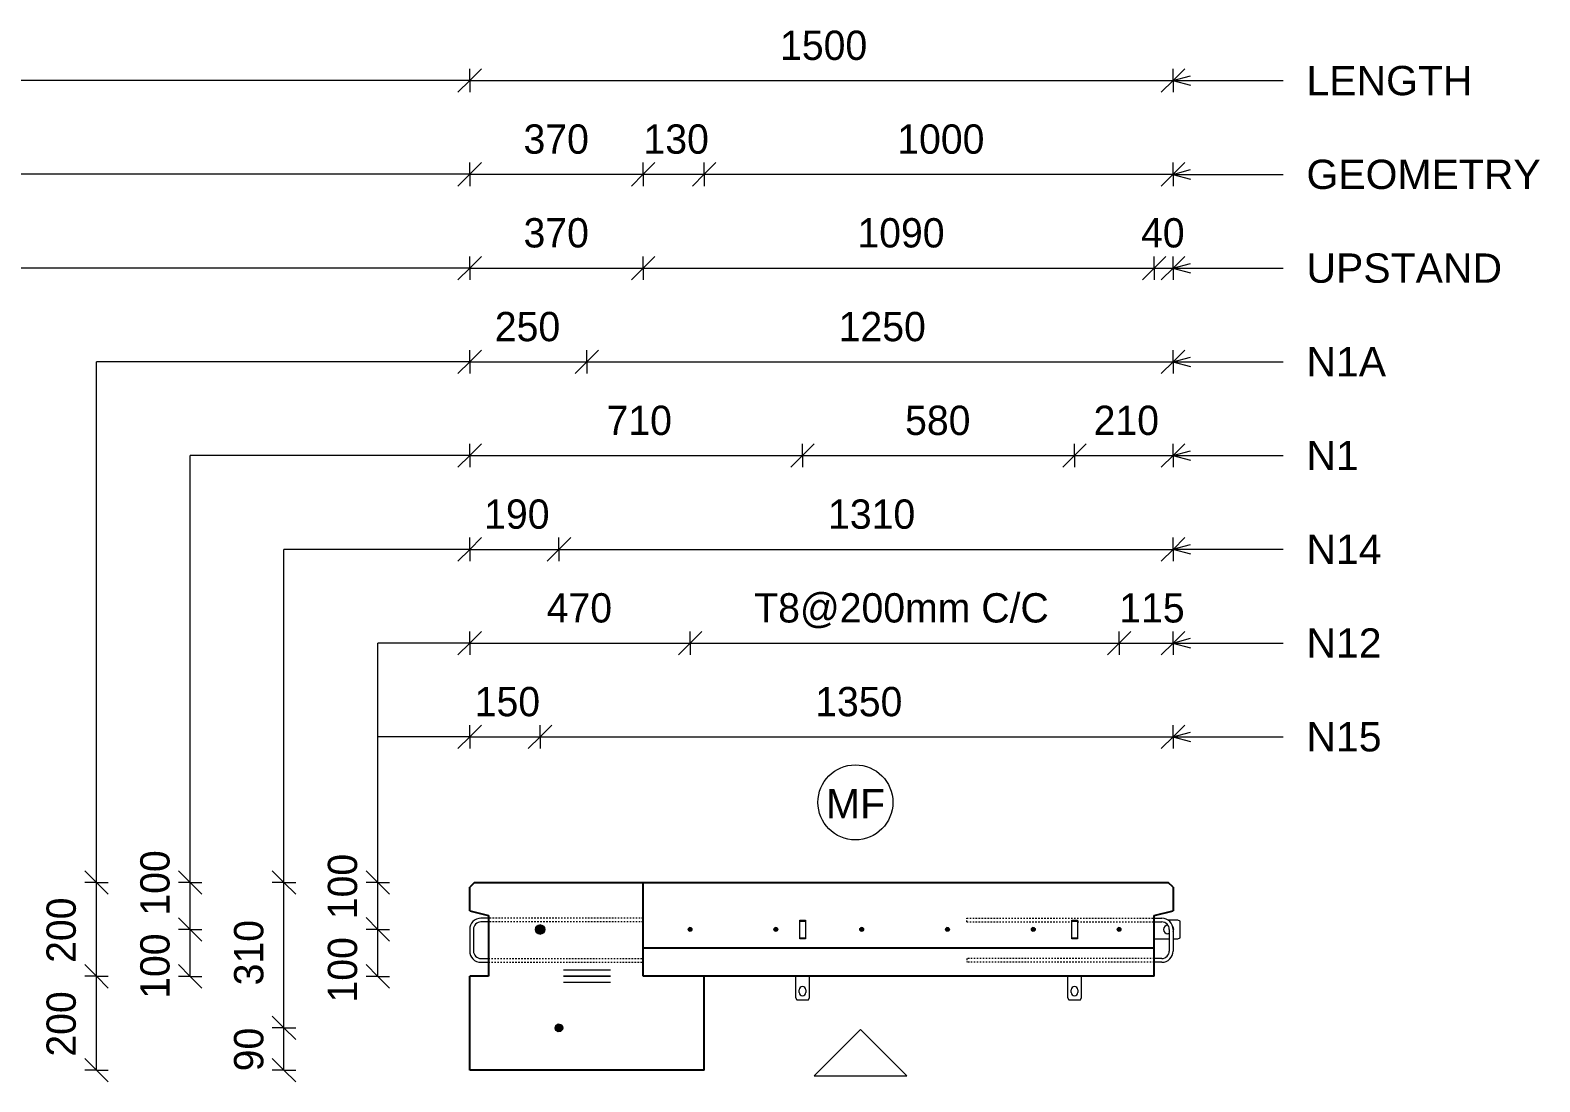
# Model space of a CAD drawing. Header units: millimetres. Extents: x -2992 to 12313, y -2035 to 19954.
# Drawn here: x 3177 to 6396, y 17710 to 19954 of the extents above; entities that cross this region are included whole.
import ezdxf

# ---------------------------------------------------------------- set-up
doc = ezdxf.new("R2010")
doc.units = ezdxf.units.MM
doc.linetypes.add('Dash', pattern=[6.36, 3.18, -3.18])
for name, color, linetype, lineweight in [('A-ANNO-DIMS', 211, 'Continuous', 9), ('A-ANNO-DIMS-25', 211, 'Continuous', 9), ('A-DETL-MBND', 5, 'Continuous', 18), ('A-GENM', 13, 'Continuous', 18), ('A-WALL', 113, 'Continuous', 25), ('G-ANNO-TEXT', 231, 'Continuous', 9), ('S-RBAR', 171, 'Continuous', 18)]:
    doc.layers.add(name, color=color, linetype=linetype, lineweight=lineweight)
doc.styles.add('Arial_1', font='arial.ttf', dxfattribs={"height": 62.5})
doc.styles.add('Nirmala UI Semilight_1', font='NirmalaS.ttf', dxfattribs={"height": 62.5})
doc.dimstyles.new('Arrow_Filled_-_2_5_NI_UI', dxfattribs={"dimscale": 304.8, "dimtxt": 65.460247, "dimasz": 0.164042, "dimexe": 0.082021, "dimexo": 0.0625, "dimgap": 0.082021, "dimtad": 1, "dimdec": 4, "dimzin": 0, "dimdsep": 46, "dimtxsty": 'Nirmala UI Semilight_1', "dimblk1": 'OBLIQUE', "dimblk2": 'OBLIQUE', "dimsah": 1, "dimcen": 0.09, "dimazin": 0, "dimtfac": 1, "dimtdec": 4, "dimtix": 1, "dimtmove": 0, "dimatfit": 3, "dimfxl": 0.082021, "dimfxlon": 1, "dimtvp": 1, "dimtolj": 1, "dimtzin": 0, "dimarcsym": 2})
doc.dimstyles.new('Arrow_Filled_-_2_5_NI_UI_1', dxfattribs={"dimscale": 304.8, "dimtxt": 65.460247, "dimasz": 0.164042, "dimexe": 0.082021, "dimexo": 0.0625, "dimgap": 0.082021, "dimtad": 1, "dimdec": 4, "dimzin": 0, "dimdsep": 46, "dimtxsty": 'Nirmala UI Semilight_1', "dimblk1": 'OBLIQUE', "dimblk2": 'OBLIQUE', "dimsah": 1, "dimcen": 0.09, "dimazin": 0, "dimtfac": 1, "dimtdec": 4, "dimtix": 1, "dimtmove": 2, "dimatfit": 3, "dimfxl": 0.082021, "dimfxlon": 1, "dimtvp": 1, "dimtolj": 1, "dimtzin": 0, "dimarcsym": 2})

# ---------------------------------------------------------------- blocks, each defined once
blk = doc.blocks.new('RR spread anchor face based - RR-SA-2_5-150-1726819-Elevation Top Copy 1')
at = {"layer": 'A-GENM'}
for p, q in [((1783.8, 17935.4), (1783.8, 17890.4)), ((1813.8, 17890.4), (1813.8, 17935.4)), ((1791.8, 17900.9), (1791.8, 17906.9)), ((1805.8, 17906.9), (1805.8, 17900.9)), ((1783.8, 17890.4), (1786.3, 17885.4)), ((1786.3, 17885.4), (1811.3, 17885.4)), ((1811.3, 17885.4), (1813.8, 17890.4))]:
    blk.add_line(p, q, dxfattribs=at)
for centre, start, end in [((1798.8, 17906.9), 360, 180), ((1798.8, 17900.9), 180, 0)]:
    blk.add_arc(centre, 7, start, end, dxfattribs=at)
blk = doc.blocks.new('RR spread anchor face based - RR-SA-3_0-200-1726827-Elevation Top Copy 1')
at = {"layer": 'A-GENM'}
for p, q in [((2577.5, 18044.4), (2577.8, 18044.4)), ((2598.8, 18055.4), (2577.9, 18055.4)), ((2603.8, 18052.9), (2598.8, 18055.4)), ((2603.8, 18017.9), (2603.8, 18052.9)), ((2548.8, 18015.4), (2580.8, 18015.4)), ((2580.8, 18026.4), (2577.5, 18026.4)), ((2588.8, 18015.4), (2598.8, 18015.4)), ((2598.8, 18015.4), (2603.8, 18017.9))]:
    blk.add_line(p, q, dxfattribs=at)
for centre, start, end in [((2577.5, 18035.4), 90, 270), ((2581.5, 18035.4), 325.337, 43.1233)]:
    blk.add_arc(centre, 9, start, end, dxfattribs=at)
blk = doc.blocks.new('RR spread anchor face based - RR-SA-4_0-240-1726833-Elevation Top Copy 1')
at = {"layer": 'A-GENM'}
for p, q in [((1792.8, 18052.9), (1792.8, 18055.4)), ((1792.8, 18055.4), (1804.8, 18055.4)), ((1792.8, 18017.9), (1792.8, 18052.9)), ((1792.8, 18052.9), (1804.8, 18052.9)), ((1804.8, 18055.4), (1804.8, 18052.9)), ((1804.8, 18052.9), (1804.8, 18017.9)), ((1792.8, 18015.4), (1792.8, 18017.9)), ((1792.8, 18017.9), (1804.8, 18017.9)), ((1804.8, 18015.4), (1792.8, 18015.4)), ((1804.8, 18017.9), (1804.8, 18015.4))]:
    blk.add_line(p, q, dxfattribs=at)
blk = doc.blocks.new('12_7Ø_ Lifting Insert_COLUMN - 12_9Ø Lifting insert-1653057-Elevation Top Copy 1')
at = {"layer": 'A-GENM', "flags": 128}
for points in [[(1388.8, 17948.7), (1386.8, 17948.7), (1381.1, 17948.7), (1372, 17948.7), (1360.4, 17948.7), (1347, 17948.7), (1333, 17948.7), (1319.4, 17948.7), (1307.4, 17948.7), (1297.8, 17948.7), (1291.5, 17948.7), (1288.9, 17948.7), (1288.8, 17948.7)], [(1288.8, 17936), (1290.8, 17936), (1296.5, 17936), (1305.6, 17936), (1317.2, 17936), (1330.6, 17936), (1344.6, 17936), (1358.2, 17936), (1370.2, 17936), (1379.8, 17936), (1386.1, 17936), (1388.7, 17936), (1388.8, 17936)]]:
    blk.add_lwpolyline(points, dxfattribs=at)
blk = doc.blocks.new('DIMBLOCK38-Elevation Top Copy 1')
at = {"layer": 'A-ANNO-DIMS-25'}
for p, q in [((4114, 18646.2), (4089, 18621.2)), ((4114, 18646.2), (4139, 18671.2)), ((4114, 18646.2), (4114, 18671.2)), ((4114, 18646.2), (4584, 18646.2)), ((4114, 18646.2), (4114, 18621.2)), ((4584, 18646.2), (4559, 18621.2)), ((4584, 18646.2), (4609, 18671.2)), ((4584, 18646.2), (4584, 18671.2)), ((4584, 18646.2), (4584, 18621.2))]:
    blk.add_line(p, q, dxfattribs=at)
at = {"layer": 'A-ANNO-DIMS-25', "color": 0, "insert": (4278.2, 18752.7), "char_height": 62.5, "width": 169.959, "attachment_point": 1, "line_spacing_factor": 1.142579, "style": 'Nirmala UI Semilight_1'}
blk.add_mtext('470', dxfattribs=at)
blk = doc.blocks.new('_Oblique')
at = {"color": 0, "linetype": 'ByBlock', "lineweight": -2}
blk.add_line((-0.5, -0.5), (0.5, 0.5), dxfattribs=at)
blk = doc.blocks.new('DIMBLOCK39-Elevation Top Copy 1')
at = {"layer": 'A-ANNO-DIMS-25'}
for p, q in [((4584, 18646.2), (4559, 18621.2)), ((4584, 18646.2), (4609, 18671.2)), ((4584, 18646.2), (4584, 18671.2)), ((4584, 18646.2), (5499, 18646.2)), ((4584, 18646.2), (4584, 18621.2)), ((5499, 18646.2), (5474, 18621.2)), ((5499, 18646.2), (5524, 18671.2)), ((5499, 18646.2), (5499, 18671.2)), ((5499, 18646.2), (5499, 18621.2))]:
    blk.add_line(p, q, dxfattribs=at)
at = {"layer": 'A-ANNO-DIMS-25', "color": 0, "insert": (4720.8, 18752.7), "char_height": 62.5, "width": 769.812, "attachment_point": 1, "line_spacing_factor": 1.142579, "style": 'Nirmala UI Semilight_1'}
blk.add_mtext('T8@200mm C/C', dxfattribs=at)
blk = doc.blocks.new('DIMBLOCK40-Elevation Top Copy 1')
at = {"layer": 'A-ANNO-DIMS-25'}
for p, q in [((5499, 18646.2), (5474, 18621.2)), ((5499, 18646.2), (5524, 18671.2)), ((5499, 18646.2), (5499, 18671.2)), ((5499, 18646.2), (5614, 18646.2)), ((5499, 18646.2), (5499, 18621.2)), ((5614, 18646.2), (5589, 18621.2)), ((5614, 18646.2), (5639, 18671.2)), ((5614, 18646.2), (5614, 18671.2)), ((5614, 18646.2), (5614, 18621.2))]:
    blk.add_line(p, q, dxfattribs=at)
at = {"layer": 'A-ANNO-DIMS-25', "color": 0, "insert": (5499.4, 18752.7), "char_height": 62.5, "width": 137.109, "attachment_point": 1, "line_spacing_factor": 1.142579, "style": 'Nirmala UI Semilight_1'}
blk.add_mtext('115', dxfattribs=at)
blk = doc.blocks.new('DIMBLOCK41-Elevation Top Copy 1')
at = {"layer": 'A-ANNO-DIMS-25'}
for p, q in [((4114, 18846.2), (4139, 18871.2)), ((4114, 18846.2), (4114, 18871.2)), ((4304.4, 18846.2), (4329.4, 18871.2)), ((4304.4, 18846.2), (4304.4, 18871.2)), ((4114, 18846.2), (4089, 18821.2)), ((4114, 18846.2), (4304.4, 18846.2)), ((4114, 18846.2), (4114, 18821.2)), ((4304.4, 18846.2), (4279.4, 18821.2)), ((4304.4, 18846.2), (4304.4, 18821.2))]:
    blk.add_line(p, q, dxfattribs=at)
at = {"layer": 'A-ANNO-DIMS-25', "color": 0, "insert": (4144.9, 18952.7), "char_height": 62.5, "width": 154.248, "attachment_point": 1, "line_spacing_factor": 1.142579, "style": 'Nirmala UI Semilight_1'}
blk.add_mtext('190', dxfattribs=at)
blk = doc.blocks.new('DIMBLOCK42-Elevation Top Copy 1')
at = {"layer": 'A-ANNO-DIMS-25'}
for p, q in [((4304.4, 18846.2), (4329.4, 18871.2)), ((4304.4, 18846.2), (4304.4, 18871.2)), ((5614, 18846.2), (5639, 18871.2)), ((5614, 18846.2), (5614, 18871.2)), ((4304.4, 18846.2), (4279.4, 18821.2)), ((4304.4, 18846.2), (5614, 18846.2)), ((4304.4, 18846.2), (4304.4, 18821.2)), ((5614, 18846.2), (5589, 18821.2)), ((5614, 18846.2), (5614, 18821.2))]:
    blk.add_line(p, q, dxfattribs=at)
at = {"layer": 'A-ANNO-DIMS-25', "color": 0, "insert": (4878.3, 18952.7), "char_height": 62.5, "width": 194.238, "attachment_point": 1, "line_spacing_factor": 1.142579, "style": 'Nirmala UI Semilight_1'}
blk.add_mtext('1310', dxfattribs=at)
blk = doc.blocks.new('DIMBLOCK43-Elevation Top Copy 1')
at = {"layer": 'A-ANNO-DIMS-25'}
for p, q in [((4114, 19046.2), (4139, 19071.2)), ((4114, 19046.2), (4114, 19071.2)), ((4824, 19046.2), (4849, 19071.2)), ((4824, 19046.2), (4824, 19071.2)), ((4114, 19046.2), (4089, 19021.2)), ((4114, 19046.2), (4824, 19046.2)), ((4114, 19046.2), (4114, 19021.2)), ((4824, 19046.2), (4799, 19021.2)), ((4824, 19046.2), (4824, 19021.2))]:
    blk.add_line(p, q, dxfattribs=at)
at = {"layer": 'A-ANNO-DIMS-25', "color": 0, "insert": (4405.9, 19152.7), "char_height": 62.5, "width": 151.392, "attachment_point": 1, "line_spacing_factor": 1.142579, "style": 'Nirmala UI Semilight_1'}
blk.add_mtext('710', dxfattribs=at)
blk = doc.blocks.new('DIMBLOCK44-Elevation Top Copy 1')
at = {"layer": 'A-ANNO-DIMS-25'}
for p, q in [((4824, 19046.2), (4849, 19071.2)), ((4824, 19046.2), (4824, 19071.2)), ((5404, 19046.2), (5429, 19071.2)), ((5404, 19046.2), (5404, 19071.2)), ((4824, 19046.2), (4799, 19021.2)), ((4824, 19046.2), (5404, 19046.2)), ((4824, 19046.2), (4824, 19021.2)), ((5404, 19046.2), (5379, 19021.2)), ((5404, 19046.2), (5404, 19021.2))]:
    blk.add_line(p, q, dxfattribs=at)
at = {"layer": 'A-ANNO-DIMS-25', "color": 0, "insert": (5042.6, 19152.7), "char_height": 62.5, "width": 171.387, "attachment_point": 1, "line_spacing_factor": 1.142579, "style": 'Nirmala UI Semilight_1'}
blk.add_mtext('580', dxfattribs=at)
blk = doc.blocks.new('DIMBLOCK45-Elevation Top Copy 1')
at = {"layer": 'A-ANNO-DIMS-25'}
for p, q in [((5404, 19046.2), (5429, 19071.2)), ((5404, 19046.2), (5404, 19071.2)), ((5614, 19046.2), (5639, 19071.2)), ((5614, 19046.2), (5614, 19071.2)), ((5404, 19046.2), (5379, 19021.2)), ((5404, 19046.2), (5614, 19046.2)), ((5404, 19046.2), (5404, 19021.2)), ((5614, 19046.2), (5589, 19021.2)), ((5614, 19046.2), (5614, 19021.2))]:
    blk.add_line(p, q, dxfattribs=at)
at = {"layer": 'A-ANNO-DIMS-25', "color": 0, "insert": (5444.7, 19152.7), "char_height": 62.5, "width": 154.248, "attachment_point": 1, "line_spacing_factor": 1.142579, "style": 'Nirmala UI Semilight_1'}
blk.add_mtext('210', dxfattribs=at)
blk = doc.blocks.new('DIMBLOCK46-Elevation Top Copy 1')
at = {"layer": 'A-ANNO-DIMS-25'}
for p, q in [((3917.9, 18035.6), (3892.9, 18060.6)), ((3917.9, 18035.6), (3892.9, 18035.6)), ((3917.9, 17935.4), (3917.9, 18035.6)), ((3917.9, 18035.6), (3942.9, 18010.6)), ((3917.9, 18035.6), (3942.9, 18035.6)), ((3917.9, 17935.4), (3892.9, 17960.4)), ((3917.9, 17935.4), (3892.9, 17935.4)), ((3917.9, 17935.4), (3942.9, 17910.4)), ((3917.9, 17935.4), (3942.9, 17935.4))]:
    blk.add_line(p, q, dxfattribs=at)
at = {"layer": 'A-ANNO-DIMS-25', "color": 0, "insert": (3811.4, 17879.6), "char_height": 62.5, "width": 154.248, "attachment_point": 1, "rotation": 90, "line_spacing_factor": 1.142579, "style": 'Nirmala UI Semilight_1'}
blk.add_mtext('100', dxfattribs=at)
blk = doc.blocks.new('DIMBLOCK47-Elevation Top Copy 1')
at = {"layer": 'A-ANNO-DIMS-25'}
for p, q in [((3917.9, 18135.4), (3892.9, 18160.4)), ((3917.9, 18135.4), (3892.9, 18135.4)), ((3917.9, 18035.6), (3917.9, 18135.4)), ((3917.9, 18135.4), (3942.9, 18110.4)), ((3917.9, 18135.4), (3942.9, 18135.4)), ((3917.9, 18035.6), (3892.9, 18060.6)), ((3917.9, 18035.6), (3892.9, 18035.6)), ((3917.9, 18035.6), (3942.9, 18010.6)), ((3917.9, 18035.6), (3942.9, 18035.6))]:
    blk.add_line(p, q, dxfattribs=at)
at = {"layer": 'A-ANNO-DIMS-25', "color": 0, "insert": (3811.4, 18057.3), "char_height": 62.5, "width": 154.248, "attachment_point": 1, "rotation": 90, "line_spacing_factor": 1.142579, "style": 'Nirmala UI Semilight_1'}
blk.add_mtext('100', dxfattribs=at)
blk = doc.blocks.new('DIMBLOCK48-Elevation Top Copy 1')
at = {"layer": 'A-ANNO-DIMS-25'}
for p, q in [((3717.9, 17825.4), (3692.9, 17850.4)), ((3717.9, 17825.4), (3692.9, 17825.4)), ((3717.9, 17735.4), (3717.9, 17825.4)), ((3717.9, 17825.4), (3742.9, 17800.4)), ((3717.9, 17825.4), (3742.9, 17825.4)), ((3717.9, 17735.4), (3692.9, 17760.4)), ((3717.9, 17735.4), (3692.9, 17735.4)), ((3717.9, 17735.4), (3742.9, 17710.4)), ((3717.9, 17735.4), (3742.9, 17735.4))]:
    blk.add_line(p, q, dxfattribs=at)
at = {"layer": 'A-ANNO-DIMS-25', "color": 0, "insert": (3611.4, 17732.8), "char_height": 62.5, "width": 114.258, "attachment_point": 1, "rotation": 90, "line_spacing_factor": 1.142579, "style": 'Nirmala UI Semilight_1'}
blk.add_mtext('90', dxfattribs=at)
blk = doc.blocks.new('DIMBLOCK49-Elevation Top Copy 1')
at = {"layer": 'A-ANNO-DIMS-25'}
for p, q in [((3717.9, 18135.4), (3692.9, 18160.4)), ((3717.9, 18135.4), (3692.9, 18135.4)), ((3717.9, 17825.4), (3717.9, 18135.4)), ((3717.9, 18135.4), (3742.9, 18110.4)), ((3717.9, 18135.4), (3742.9, 18135.4)), ((3717.9, 17825.4), (3692.9, 17850.4)), ((3717.9, 17825.4), (3692.9, 17825.4)), ((3717.9, 17825.4), (3742.9, 17800.4)), ((3717.9, 17825.4), (3742.9, 17825.4))]:
    blk.add_line(p, q, dxfattribs=at)
at = {"layer": 'A-ANNO-DIMS-25', "color": 0, "insert": (3611.4, 17916.2), "char_height": 62.5, "width": 154.248, "attachment_point": 1, "rotation": 90, "line_spacing_factor": 1.142579, "style": 'Nirmala UI Semilight_1'}
blk.add_mtext('310', dxfattribs=at)
blk = doc.blocks.new('DIMBLOCK50-Elevation Top Copy 1')
at = {"layer": 'A-ANNO-DIMS-25'}
for p, q in [((3517.9, 18035.4), (3492.9, 18060.4)), ((3517.9, 18035.4), (3492.9, 18035.4)), ((3517.9, 17935.4), (3517.9, 18035.4)), ((3517.9, 18035.4), (3542.9, 18010.4)), ((3517.9, 18035.4), (3542.9, 18035.4)), ((3517.9, 17935.4), (3492.9, 17960.4)), ((3517.9, 17935.4), (3492.9, 17935.4)), ((3517.9, 17935.4), (3542.9, 17910.4)), ((3517.9, 17935.4), (3542.9, 17935.4))]:
    blk.add_line(p, q, dxfattribs=at)
at = {"layer": 'A-ANNO-DIMS-25', "color": 0, "insert": (3411.4, 17887.5), "char_height": 62.5, "width": 154.248, "attachment_point": 1, "rotation": 90, "line_spacing_factor": 1.142579, "style": 'Nirmala UI Semilight_1'}
blk.add_mtext('100', dxfattribs=at)
blk = doc.blocks.new('DIMBLOCK51-Elevation Top Copy 1')
at = {"layer": 'A-ANNO-DIMS-25'}
for p, q in [((3517.9, 18135.4), (3492.9, 18160.4)), ((3517.9, 18135.4), (3492.9, 18135.4)), ((3517.9, 18035.4), (3517.9, 18135.4)), ((3517.9, 18135.4), (3542.9, 18110.4)), ((3517.9, 18135.4), (3542.9, 18135.4)), ((3517.9, 18035.4), (3492.9, 18060.4)), ((3517.9, 18035.4), (3492.9, 18035.4)), ((3517.9, 18035.4), (3542.9, 18010.4)), ((3517.9, 18035.4), (3542.9, 18035.4))]:
    blk.add_line(p, q, dxfattribs=at)
at = {"layer": 'A-ANNO-DIMS-25', "color": 0, "insert": (3411.4, 18064.9), "char_height": 62.5, "width": 154.248, "attachment_point": 1, "rotation": 90, "line_spacing_factor": 1.142579, "style": 'Nirmala UI Semilight_1'}
blk.add_mtext('100', dxfattribs=at)
blk = doc.blocks.new('DIMBLOCK52-Elevation Top Copy 1')
at = {"layer": 'A-ANNO-DIMS-25'}
for p, q in [((4114, 19246.2), (4139, 19271.2)), ((4114, 19246.2), (4114, 19271.2)), ((4364, 19246.2), (4389, 19271.2)), ((4364, 19246.2), (4364, 19271.2)), ((4114, 19246.2), (4089, 19221.2)), ((4114, 19246.2), (4364, 19246.2)), ((4114, 19246.2), (4114, 19221.2)), ((4364, 19246.2), (4339, 19221.2)), ((4364, 19246.2), (4364, 19221.2))]:
    blk.add_line(p, q, dxfattribs=at)
at = {"layer": 'A-ANNO-DIMS-25', "color": 0, "insert": (4167.6, 19352.7), "char_height": 62.5, "width": 171.387, "attachment_point": 1, "line_spacing_factor": 1.142579, "style": 'Nirmala UI Semilight_1'}
blk.add_mtext('250', dxfattribs=at)
blk = doc.blocks.new('DIMBLOCK53-Elevation Top Copy 1')
at = {"layer": 'A-ANNO-DIMS-25'}
for p, q in [((4364, 19246.2), (4389, 19271.2)), ((4364, 19246.2), (4364, 19271.2)), ((5614, 19246.2), (5639, 19271.2)), ((5614, 19246.2), (5614, 19271.2)), ((4364, 19246.2), (4339, 19221.2)), ((4364, 19246.2), (5614, 19246.2)), ((4364, 19246.2), (4364, 19221.2)), ((5614, 19246.2), (5589, 19221.2)), ((5614, 19246.2), (5614, 19221.2))]:
    blk.add_line(p, q, dxfattribs=at)
at = {"layer": 'A-ANNO-DIMS-25', "color": 0, "insert": (4900.9, 19352.7), "char_height": 62.5, "width": 211.377, "attachment_point": 1, "line_spacing_factor": 1.142579, "style": 'Nirmala UI Semilight_1'}
blk.add_mtext('1250', dxfattribs=at)
blk = doc.blocks.new('DIMBLOCK54-Elevation Top Copy 1')
at = {"layer": 'A-ANNO-DIMS-25'}
for p, q in [((3317.9, 17935.5), (3292.9, 17960.5)), ((3317.9, 17935.5), (3292.9, 17935.5)), ((3317.9, 17735.4), (3317.9, 17935.5)), ((3317.9, 17935.5), (3342.9, 17910.5)), ((3317.9, 17935.5), (3342.9, 17935.5)), ((3317.9, 17735.4), (3292.9, 17760.4)), ((3317.9, 17735.4), (3292.9, 17735.4)), ((3317.9, 17735.4), (3342.9, 17710.4)), ((3317.9, 17735.4), (3342.9, 17735.4))]:
    blk.add_line(p, q, dxfattribs=at)
at = {"layer": 'A-ANNO-DIMS-25', "color": 0, "insert": (3211.4, 17764.1), "char_height": 62.5, "width": 171.387, "attachment_point": 1, "rotation": 90, "line_spacing_factor": 1.142579, "style": 'Nirmala UI Semilight_1'}
blk.add_mtext('200', dxfattribs=at)
blk = doc.blocks.new('DIMBLOCK55-Elevation Top Copy 1')
at = {"layer": 'A-ANNO-DIMS-25'}
for p, q in [((3317.9, 18135.4), (3292.9, 18160.4)), ((3317.9, 18135.4), (3292.9, 18135.4)), ((3317.9, 17935.5), (3317.9, 18135.4)), ((3317.9, 18135.4), (3342.9, 18110.4)), ((3317.9, 18135.4), (3342.9, 18135.4)), ((3317.9, 17935.5), (3292.9, 17960.5)), ((3317.9, 17935.5), (3292.9, 17935.5)), ((3317.9, 17935.5), (3342.9, 17910.5)), ((3317.9, 17935.5), (3342.9, 17935.5))]:
    blk.add_line(p, q, dxfattribs=at)
at = {"layer": 'A-ANNO-DIMS-25', "color": 0, "insert": (3211.4, 17964.1), "char_height": 62.5, "width": 171.387, "attachment_point": 1, "rotation": 90, "line_spacing_factor": 1.142579, "style": 'Nirmala UI Semilight_1'}
blk.add_mtext('200', dxfattribs=at)
blk = doc.blocks.new('DIMBLOCK56-Elevation Top Copy 1')
at = {"layer": 'A-ANNO-DIMS-25'}
for p, q in [((4114, 19446.2), (4139, 19471.2)), ((4114, 19446.2), (4114, 19471.2)), ((4484, 19446.2), (4509, 19471.2)), ((4484, 19446.2), (4484, 19471.2)), ((4114, 19446.2), (4089, 19421.2)), ((4114, 19446.2), (4484, 19446.2)), ((4114, 19446.2), (4114, 19421.2)), ((4484, 19446.2), (4459, 19421.2)), ((4484, 19446.2), (4484, 19421.2))]:
    blk.add_line(p, q, dxfattribs=at)
at = {"layer": 'A-ANNO-DIMS-25', "color": 0, "insert": (4228.8, 19552.7), "char_height": 62.5, "width": 168.53, "attachment_point": 1, "line_spacing_factor": 1.142579, "style": 'Nirmala UI Semilight_1'}
blk.add_mtext('370', dxfattribs=at)
blk = doc.blocks.new('DIMBLOCK57-Elevation Top Copy 1')
at = {"layer": 'A-ANNO-DIMS-25'}
for p, q in [((4484, 19446.2), (4509, 19471.2)), ((4484, 19446.2), (4484, 19471.2)), ((5574, 19446.2), (5599, 19471.2)), ((5574, 19446.2), (5574, 19471.2)), ((4484, 19446.2), (4459, 19421.2)), ((4484, 19446.2), (5574, 19446.2)), ((4484, 19446.2), (4484, 19421.2)), ((5574, 19446.2), (5549, 19421.2)), ((5574, 19446.2), (5574, 19421.2))]:
    blk.add_line(p, q, dxfattribs=at)
at = {"layer": 'A-ANNO-DIMS-25', "color": 0, "insert": (4940.9, 19552.7), "char_height": 62.5, "width": 211.377, "attachment_point": 1, "line_spacing_factor": 1.142579, "style": 'Nirmala UI Semilight_1'}
blk.add_mtext('1090', dxfattribs=at)
blk = doc.blocks.new('DIMBLOCK58-Elevation Top Copy 1')
at = {"layer": 'A-ANNO-DIMS-25'}
for p, q in [((5574, 19446.2), (5599, 19471.2)), ((5574, 19446.2), (5574, 19471.2)), ((5614, 19446.2), (5639, 19471.2)), ((5614, 19446.2), (5614, 19471.2)), ((5574, 19446.2), (5549, 19421.2)), ((5574, 19446.2), (5614, 19446.2)), ((5574, 19446.2), (5574, 19421.2)), ((5614, 19446.2), (5589, 19421.2)), ((5614, 19446.2), (5614, 19421.2))]:
    blk.add_line(p, q, dxfattribs=at)
at = {"layer": 'A-ANNO-DIMS-25', "color": 0, "insert": (5545.8, 19552.7), "char_height": 62.5, "width": 115.686, "attachment_point": 1, "line_spacing_factor": 1.142579, "style": 'Nirmala UI Semilight_1'}
blk.add_mtext('40', dxfattribs=at)
blk = doc.blocks.new('DIMBLOCK63-Elevation Top Copy 1')
at = {"layer": 'A-ANNO-DIMS-25'}
for p, q in [((4114, 19646.2), (4089, 19621.2)), ((4114, 19646.2), (4139, 19671.2)), ((4114, 19646.2), (4114, 19671.2)), ((4114, 19646.2), (4484, 19646.2)), ((4114, 19646.2), (4114, 19621.2)), ((4484, 19646.2), (4459, 19621.2)), ((4484, 19646.2), (4509, 19671.2)), ((4484, 19646.2), (4484, 19671.2)), ((4484, 19646.2), (4484, 19621.2))]:
    blk.add_line(p, q, dxfattribs=at)
at = {"layer": 'A-ANNO-DIMS-25', "color": 0, "insert": (4228.8, 19752.7), "char_height": 62.5, "width": 168.53, "attachment_point": 1, "line_spacing_factor": 1.142579, "style": 'Nirmala UI Semilight_1'}
blk.add_mtext('370', dxfattribs=at)
blk = doc.blocks.new('DIMBLOCK64-Elevation Top Copy 1')
at = {"layer": 'A-ANNO-DIMS-25'}
for p, q in [((4484, 19646.2), (4459, 19621.2)), ((4484, 19646.2), (4509, 19671.2)), ((4484, 19646.2), (4484, 19671.2)), ((4484, 19646.2), (4614, 19646.2)), ((4484, 19646.2), (4484, 19621.2)), ((4614, 19646.2), (4589, 19621.2)), ((4614, 19646.2), (4639, 19671.2)), ((4614, 19646.2), (4614, 19671.2)), ((4614, 19646.2), (4614, 19621.2))]:
    blk.add_line(p, q, dxfattribs=at)
at = {"layer": 'A-ANNO-DIMS-25', "color": 0, "insert": (4484.7, 19752.7), "char_height": 62.5, "width": 154.248, "attachment_point": 1, "line_spacing_factor": 1.142579, "style": 'Nirmala UI Semilight_1'}
blk.add_mtext('130', dxfattribs=at)
blk = doc.blocks.new('DIMBLOCK65-Elevation Top Copy 1')
at = {"layer": 'A-ANNO-DIMS-25'}
for p, q in [((4614, 19646.2), (4589, 19621.2)), ((4614, 19646.2), (4639, 19671.2)), ((4614, 19646.2), (4614, 19671.2)), ((4614, 19646.2), (5614, 19646.2)), ((4614, 19646.2), (4614, 19621.2)), ((5614, 19646.2), (5589, 19621.2)), ((5614, 19646.2), (5639, 19671.2)), ((5614, 19646.2), (5614, 19671.2)), ((5614, 19646.2), (5614, 19621.2))]:
    blk.add_line(p, q, dxfattribs=at)
at = {"layer": 'A-ANNO-DIMS-25', "color": 0, "insert": (5025.9, 19752.7), "char_height": 62.5, "width": 211.377, "attachment_point": 1, "line_spacing_factor": 1.142579, "style": 'Nirmala UI Semilight_1'}
blk.add_mtext('1000', dxfattribs=at)
blk = doc.blocks.new('DIMBLOCK67-Elevation Top Copy 1')
at = {"layer": 'A-ANNO-DIMS-25'}
for p, q in [((4114, 19846.2), (4139, 19871.2)), ((4114, 19846.2), (4114, 19871.2)), ((5614, 19846.2), (5639, 19871.2)), ((5614, 19846.2), (5614, 19871.2)), ((4114, 19846.2), (4089, 19821.2)), ((4114, 19846.2), (5614, 19846.2)), ((4114, 19846.2), (4114, 19821.2)), ((5614, 19846.2), (5589, 19821.2)), ((5614, 19846.2), (5614, 19821.2))]:
    blk.add_line(p, q, dxfattribs=at)
at = {"layer": 'A-ANNO-DIMS-25', "color": 0, "insert": (4775.9, 19952.7), "char_height": 62.5, "width": 211.377, "attachment_point": 1, "line_spacing_factor": 1.142579, "style": 'Nirmala UI Semilight_1'}
blk.add_mtext('1500', dxfattribs=at)
blk = doc.blocks.new('DIMBLOCK68-Elevation Top Copy 1')
at = {"layer": 'A-ANNO-DIMS-25'}
for p, q in [((4114, 18446.2), (4139, 18471.2)), ((4114, 18446.2), (4114, 18471.2)), ((4264, 18446.2), (4289, 18471.2)), ((4264, 18446.2), (4264, 18471.2)), ((4114, 18446.2), (4089, 18421.2)), ((4114, 18446.2), (4264, 18446.2)), ((4114, 18446.2), (4114, 18421.2)), ((4264, 18446.2), (4239, 18421.2)), ((4264, 18446.2), (4264, 18421.2))]:
    blk.add_line(p, q, dxfattribs=at)
at = {"layer": 'A-ANNO-DIMS-25', "color": 0, "insert": (4124.7, 18552.7), "char_height": 62.5, "width": 154.248, "attachment_point": 1, "line_spacing_factor": 1.142579, "style": 'Nirmala UI Semilight_1'}
blk.add_mtext('150', dxfattribs=at)
blk = doc.blocks.new('DIMBLOCK69-Elevation Top Copy 1')
at = {"layer": 'A-ANNO-DIMS-25'}
for p, q in [((4264, 18446.2), (4289, 18471.2)), ((4264, 18446.2), (4264, 18471.2)), ((5614, 18446.2), (5639, 18471.2)), ((5614, 18446.2), (5614, 18471.2)), ((4264, 18446.2), (4239, 18421.2)), ((4264, 18446.2), (5614, 18446.2)), ((4264, 18446.2), (4264, 18421.2)), ((5614, 18446.2), (5589, 18421.2)), ((5614, 18446.2), (5614, 18421.2))]:
    blk.add_line(p, q, dxfattribs=at)
at = {"layer": 'A-ANNO-DIMS-25', "color": 0, "insert": (4850.9, 18552.7), "char_height": 62.5, "width": 211.377, "attachment_point": 1, "line_spacing_factor": 1.142579, "style": 'Nirmala UI Semilight_1'}
blk.add_mtext('1350', dxfattribs=at)

msp = doc.modelspace()

# ---------------------------------------------------------------- hatches: boundary and pattern name
at = {"layer": 'S-RBAR'}
h = msp.add_hatch(color=256, dxfattribs=at)
edge = h.paths.add_edge_path()
edge.add_arc((4264.00946, 18035.4305), 10, 0, 360)
for points in [[(4264.00946, 18025.4305), (4271.08053, 18028.35943), (4274.00946, 18035.4305), (4271.08053, 18042.50157), (4264.00946, 18045.4305), (4256.93839, 18042.50157), (4254.00946, 18035.4305), (4256.93839, 18028.35943)], [(4582.77339, 18031.82918), (4587.24553, 18033.28227), (4587.24553, 18037.98455), (4582.77339, 18039.43764), (4580.00946, 18035.63341)], [(4765.77339, 18031.82918), (4770.24553, 18033.28227), (4770.24553, 18037.98455), (4765.77339, 18039.43764), (4763.00946, 18035.63341)], [(4948.77339, 18031.82918), (4953.24553, 18033.28227), (4953.24553, 18037.98455), (4948.77339, 18039.43764), (4946.00946, 18035.63341)], [(5131.77339, 18031.82918), (5136.24553, 18033.28227), (5136.24553, 18037.98455), (5131.77339, 18039.43764), (5129.00946, 18035.63341)], [(5314.77339, 18031.82918), (5319.24553, 18033.28227), (5319.24553, 18037.98455), (5314.77339, 18039.43764), (5312.00946, 18035.63341)], [(5497.77339, 18031.82918), (5502.24553, 18033.28227), (5502.24553, 18037.98455), (5497.77339, 18039.43764), (5495.00946, 18035.63341)], [(4302.57929, 17817.63108), (4309.34738, 17819.17585), (4312.35946, 17825.4305), (4309.34738, 17831.68515), (4302.57929, 17833.22993), (4297.15171, 17828.90157), (4297.15171, 17821.95943)]]:
    msp.add_hatch(color=256, dxfattribs=at).paths.add_polyline_path(points)
h = msp.add_hatch(color=256, dxfattribs=at)
edge = h.paths.add_edge_path()
edge.add_arc((4584.00946, 18035.63341), 4, 0, 360)
h = msp.add_hatch(color=256, dxfattribs=at)
edge = h.paths.add_edge_path()
edge.add_arc((4767.00946, 18035.63341), 4, 0, 360)
h = msp.add_hatch(color=256, dxfattribs=at)
edge = h.paths.add_edge_path()
edge.add_arc((4950.00946, 18035.63341), 4, 0, 360)
h = msp.add_hatch(color=256, dxfattribs=at)
edge = h.paths.add_edge_path()
edge.add_arc((5133.00946, 18035.63341), 4, 0, 360)
h = msp.add_hatch(color=256, dxfattribs=at)
edge = h.paths.add_edge_path()
edge.add_arc((5316.00946, 18035.63341), 4, 0, 360)
h = msp.add_hatch(color=256, dxfattribs=at)
edge = h.paths.add_edge_path()
edge.add_arc((5499.00946, 18035.63341), 4, 0, 360)
h = msp.add_hatch(color=256, dxfattribs=at)
edge = h.paths.add_edge_path()
edge.add_arc((4304.35946, 17825.4305), 8, 0, 360)

# ---------------------------------------------------------------- linework, layer by layer
at = {"layer": 'A-DETL-MBND'}
for p, q in [((4114.00946, 19846.19186), (2683.82854, 19846.19186)), ((4114.00946, 19646.19186), (2917.89676, 19646.19186)), ((4114.00946, 19446.19186), (3117.89676, 19446.19186)), ((3317.89676, 18135.4305), (3317.89676, 19246.19186)), ((4114.00946, 19246.19186), (3317.89676, 19246.19186)), ((3517.89676, 18135.4305), (3517.89676, 19046.19186)), ((4114.00946, 19046.19186), (3517.89676, 19046.19186)), ((3717.89676, 18135.4305), (3717.89676, 18846.19186)), ((4114.00946, 18846.19186), (3717.89676, 18846.19186)), ((3917.89676, 18135.4305), (3917.89676, 18646.19186)), ((4114.00946, 18646.19186), (3917.89676, 18646.19186)), ((4114.00946, 18446.19186), (3917.89676, 18446.19186)), ((4947.49644, 17822.24587), (4848.50149, 17723.25092)), ((5046.49139, 17723.25092), (4947.49644, 17822.24587)), ((4848.50149, 17723.25092), (5046.49139, 17723.25092))]:
    msp.add_line(p, q, dxfattribs=at)
msp.add_circle((4936.69505, 18306.52863), 80, dxfattribs=at)
at = {"layer": 'A-WALL'}
for p, q in [((4124.01204, 18135.4305), (4114.00946, 18125.42792)), ((4124.01204, 18135.4305), (5604.00688, 18135.4305)), ((4484.00946, 17935.4305), (4484.00946, 18135.4305)), ((5614.00946, 18125.42792), (5604.00688, 18135.4305)), ((4114.00946, 18075.4305), (4114.00946, 18125.42792)), ((5614.00946, 18125.42792), (5614.00946, 18075.4305)), ((4114.00946, 18075.4305), (4154.00946, 18065.4305)), ((4154.00946, 18065.4305), (4154.00946, 17935.4305)), ((5574.00946, 18065.4305), (5614.00946, 18075.4305)), ((5574.00946, 17935.4305), (5574.00946, 18065.4305)), ((5574.00946, 17995.4305), (4484.00946, 17995.4305)), ((4154.00946, 17935.4305), (4114.00946, 17935.4305)), ((4114.00946, 17735.4305), (4114.00946, 17935.4305)), ((5574.00946, 17935.4305), (4484.00946, 17935.4305)), ((4614.00946, 17735.4305), (4614.00946, 17935.4305)), ((4614.00946, 17735.4305), (4114.00946, 17735.4305))]:
    msp.add_line(p, q, dxfattribs=at)
at = {"layer": 'G-ANNO-TEXT', "color": 10}
for p, q in [((5613.95734, 19846.17909), (5651.45734, 19856.22718)), ((5613.95734, 19846.17909), (5651.45734, 19836.13099)), ((5613.95734, 19846.17909), (5848.6164, 19846.17909)), ((5613.95734, 19646.17909), (5651.45734, 19656.22718)), ((5613.95734, 19646.17909), (5651.45734, 19636.13099)), ((5613.95734, 19646.17909), (5848.6164, 19646.17909)), ((5613.95734, 19446.17909), (5651.45734, 19456.22718)), ((5613.95734, 19446.17909), (5651.45734, 19436.13099)), ((5613.95734, 19446.17909), (5848.6164, 19446.17909)), ((5613.77926, 19246.41446), (5651.27926, 19256.46256)), ((5613.77926, 19246.41446), (5651.27926, 19236.36637)), ((5613.77926, 19246.41446), (5848.6164, 19246.41446)), ((5613.77926, 19046.41446), (5651.27926, 19056.46256)), ((5613.77926, 19046.41446), (5651.27926, 19036.36637)), ((5613.77926, 19046.41446), (5848.6164, 19046.41446)), ((5613.77926, 18846.41446), (5651.27926, 18856.46256)), ((5613.77926, 18846.41446), (5651.27926, 18836.36637)), ((5613.77926, 18846.41446), (5848.6164, 18846.41446)), ((5613.77926, 18646.41446), (5651.27926, 18656.46256)), ((5613.77926, 18646.41446), (5651.27926, 18636.36637)), ((5613.77926, 18646.41446), (5848.6164, 18646.41446)), ((5613.77926, 18446.41446), (5651.27926, 18456.46256)), ((5613.77926, 18446.41446), (5651.27926, 18436.36637)), ((5613.77926, 18446.41446), (5848.6164, 18446.41446))]:
    msp.add_line(p, q, dxfattribs=at)
at = {"layer": 'S-RBAR'}
for p, q in [((4114.00946, 18035.4305), (4114.00946, 17989.4305)), ((4122.00946, 18035.4305), (4122.00946, 17989.4305)), ((4154.00946, 18059.4305), (4138.00946, 18059.4305)), ((4154.00946, 18051.4305), (4138.00946, 18051.4305)), ((4256.93839, 18042.50157), (4254.00946, 18035.4305)), ((4254.00946, 18035.4305), (4256.93839, 18028.35943)), ((4264.00946, 18045.4305), (4256.93839, 18042.50157)), ((4271.08053, 18042.50157), (4264.00946, 18045.4305)), ((4274.00946, 18035.4305), (4271.08053, 18042.50157)), ((4271.08053, 18028.35943), (4274.00946, 18035.4305)), ((4582.77339, 18039.43764), (4580.00946, 18035.63341)), ((4580.00946, 18035.63341), (4582.77339, 18031.82918)), ((4587.24553, 18037.98455), (4582.77339, 18039.43764)), ((4582.77339, 18031.82918), (4587.24553, 18033.28227)), ((4587.24553, 18033.28227), (4587.24553, 18037.98455)), ((4765.77339, 18039.43764), (4763.00946, 18035.63341)), ((4763.00946, 18035.63341), (4765.77339, 18031.82918)), ((4770.24553, 18037.98455), (4765.77339, 18039.43764)), ((4765.77339, 18031.82918), (4770.24553, 18033.28227)), ((4770.24553, 18033.28227), (4770.24553, 18037.98455)), ((4948.77339, 18039.43764), (4946.00946, 18035.63341)), ((4946.00946, 18035.63341), (4948.77339, 18031.82918)), ((4953.24553, 18037.98455), (4948.77339, 18039.43764)), ((4948.77339, 18031.82918), (4953.24553, 18033.28227)), ((4953.24553, 18033.28227), (4953.24553, 18037.98455)), ((5131.77339, 18039.43764), (5129.00946, 18035.63341)), ((5129.00946, 18035.63341), (5131.77339, 18031.82918)), ((5136.24553, 18037.98455), (5131.77339, 18039.43764)), ((5131.77339, 18031.82918), (5136.24553, 18033.28227)), ((5136.24553, 18033.28227), (5136.24553, 18037.98455)), ((5314.77339, 18039.43764), (5312.00946, 18035.63341)), ((5312.00946, 18035.63341), (5314.77339, 18031.82918)), ((5319.24553, 18037.98455), (5314.77339, 18039.43764)), ((5314.77339, 18031.82918), (5319.24553, 18033.28227)), ((5319.24553, 18033.28227), (5319.24553, 18037.98455)), ((5497.77339, 18039.43764), (5495.00946, 18035.63341)), ((5495.00946, 18035.63341), (5497.77339, 18031.82918)), ((5502.24553, 18037.98455), (5497.77339, 18039.43764)), ((5497.77339, 18031.82918), (5502.24553, 18033.28227)), ((5502.24553, 18033.28227), (5502.24553, 18037.98455)), ((5574.00946, 18059.4305), (5590.00946, 18059.4305)), ((5574.00946, 18051.4305), (5590.00946, 18051.4305)), ((5606.00946, 18035.4305), (5606.00946, 17989.4305)), ((5614.00946, 18035.4305), (5614.00946, 17989.4305)), ((4256.93839, 18028.35943), (4264.00946, 18025.4305)), ((4264.00946, 18025.4305), (4271.08053, 18028.35943)), ((4138.00946, 17973.4305), (4154.00946, 17973.4305)), ((5590.00946, 17973.4305), (5574.00946, 17973.4305)), ((4138.00946, 17965.4305), (4154.00946, 17965.4305)), ((5590.00946, 17965.4305), (5574.05907, 17965.4305)), ((4302.57929, 17833.22993), (4297.15171, 17828.90157)), ((4297.15171, 17828.90157), (4297.15171, 17821.95943)), ((4297.15171, 17821.95943), (4302.57929, 17817.63108)), ((4309.34738, 17831.68515), (4302.57929, 17833.22993)), ((4302.57929, 17817.63108), (4309.34738, 17819.17585)), ((4312.35946, 17825.4305), (4309.34738, 17831.68515)), ((4309.34738, 17819.17585), (4312.35946, 17825.4305))]:
    msp.add_line(p, q, dxfattribs=at)
at = {"layer": 'S-RBAR', "linetype": 'Dash'}
for p, q in [((4483.95985, 18059.4305), (4154.05907, 18059.4305)), ((4483.95985, 18051.4305), (4154.05907, 18051.4305)), ((5174.00946, 18059.4305), (5573.95985, 18059.4305)), ((5174.00946, 18051.4305), (5174.00946, 18059.4305)), ((5174.00946, 18051.4305), (5398.00946, 18051.4305)), ((5410.00946, 18051.4305), (5573.95985, 18051.4305)), ((4154.05907, 17973.4305), (4484.00946, 17973.4305)), ((5573.95985, 17973.4305), (5174.00946, 17973.4305)), ((5174.00946, 17973.4305), (5174.00946, 17965.4305)), ((4154.05907, 17965.4305), (4484.00946, 17965.4305)), ((5573.95985, 17965.4305), (5174.00946, 17965.4305))]:
    msp.add_line(p, q, dxfattribs=at)
at = {"layer": 'S-RBAR'}
for centre, radius in [((4264.00946, 18035.4305), 10), ((4584.00946, 18035.63341), 4), ((4767.00946, 18035.63341), 4), ((4950.00946, 18035.63341), 4), ((5133.00946, 18035.63341), 4), ((5316.00946, 18035.63341), 4), ((5499.00946, 18035.63341), 4), ((4304.35946, 17825.4305), 8)]:
    msp.add_circle(centre, radius, dxfattribs=at)
for centre, radius, start, end in [((4138.00946, 18035.4305), 24, 90, 180), ((4138.00946, 18035.4305), 16, 90, 180), ((5590.00946, 18035.4305), 24, 0, 90), ((5590.00946, 18035.4305), 16, 0, 90), ((4138.00946, 17989.4305), 24, 180, 270), ((4138.00946, 17989.4305), 16, 180, 270), ((5590.00946, 17989.4305), 16, 270, 0), ((5590.00946, 17989.4305), 24, 270, 360)]:
    msp.add_arc(centre, radius, start, end, dxfattribs=at)

# ---------------------------------------------------------------- block references
at = {"layer": 'A-GENM'}
for name, p in [('RR spread anchor face based - RR-SA-4_0-240-1726833-Elevation Top Copy 1', (3025.20563, 0)), ('RR spread anchor face based - RR-SA-4_0-240-1726833-Elevation Top Copy 1', (3605.20563, 0)), ('RR spread anchor face based - RR-SA-3_0-200-1726827-Elevation Top Copy 1', (3025.20563, 0)), ('12_7Ø_ Lifting Insert_COLUMN - 12_9Ø Lifting insert-1653057-Elevation Top Copy 1', (3025.20563, 0)), ('12_7Ø_ Lifting Insert_COLUMN - 12_9Ø Lifting insert-1653057-Elevation Top Copy 1', (3025.20563, -13.125)), ('RR spread anchor face based - RR-SA-2_5-150-1726819-Elevation Top Copy 1', (3025.20563, 0)), ('RR spread anchor face based - RR-SA-2_5-150-1726819-Elevation Top Copy 1', (3605.20563, 0))]:
    msp.add_blockref(name, p, dxfattribs=at)

# ---------------------------------------------------------------- texts
at = {"layer": 'G-ANNO-TEXT', "color": 7, "char_height": 62.5, "attachment_point": 1, "style": 'Arial_1'}
for s, insert, width in [('LENGTH', (5898.6164, 19877.42909), 428.9028125), ('GEOMETRY', (5898.6164, 19677.42909), 603.2698437), ('UPSTAND', (5898.6164, 19477.42909), 505.063125), ('N1A', (5898.6164, 19277.66446), 204.4303125), ('N1', (5898.6164, 19077.66446), 134.2826563), ('N14', (5898.6164, 18877.66446), 192.405), ('N12', (5898.6164, 18677.66446), 192.405), ('N15', (5898.6164, 18477.66446), 192.405), ('MF', (4873.78999, 18334.86688), 150.3164062)]:
    msp.add_mtext(s, dxfattribs=dict(at, insert=insert, width=width))

# ---------------------------------------------------------------- dimensions: what is measured, and where the dimension line sits
at = {"layer": 'A-ANNO-DIMS'}
for base, p1, p2, override, picture, middle in [((5614.00946, 19846.19186), (4114.00946, 19821.19186), (5614.00946, 19821.19186), {"dimpost": '<>', "dimfxl": 1500}, 'DIMBLOCK67-Elevation Top Copy 1', (4864.00946, 19903.66222)), ((4484.00946, 19646.19186), (4114.00946, 19621.19186), (4484.00946, 19621.19186), {"dimpost": '<>', "dimfxl": 370}, 'DIMBLOCK63-Elevation Top Copy 1', (4299.00946, 19703.50968)), ((4614.00946, 19646.19186), (4484.00946, 19621.19186), (4614.00946, 19621.19186), {"dimpost": '<>', "dimfxl": 130}, 'DIMBLOCK64-Elevation Top Copy 1', (4549.00946, 19703.68401)), ((5614.00946, 19646.19186), (4614.00946, 19621.19186), (5614.00946, 19621.19186), {"dimpost": '<>', "dimfxl": 1000}, 'DIMBLOCK65-Elevation Top Copy 1', (5114.00946, 19703.66222)), ((4484.00946, 19446.19186), (4114.00946, 19421.19186), (4484.00946, 19421.19186), {"dimpost": '<>', "dimfxl": 370}, 'DIMBLOCK56-Elevation Top Copy 1', (4299.00946, 19503.50968)), ((5614.00946, 19446.19186), (5574.00946, 19421.19186), (5614.00946, 19421.19186), {"dimpost": '<>', "dimfxl": 40}, 'DIMBLOCK58-Elevation Top Copy 1', (5594.00946, 19503.48788)), ((4364.00946, 19246.19186), (4114.00946, 19221.19186), (4364.00946, 19221.19186), {"dimpost": '<>', "dimfxl": 250}, 'DIMBLOCK52-Elevation Top Copy 1', (4239.00946, 19303.48788)), ((4824.00946, 19046.19186), (4114.00946, 19021.19186), (4824.00946, 19021.19186), {"dimpost": '<>', "dimfxl": 710}, 'DIMBLOCK43-Elevation Top Copy 1', (4469.00946, 19103.66222)), ((5404.00946, 19046.19186), (4824.00946, 19021.19186), (5404.00946, 19021.19186), {"dimpost": '<>', "dimfxl": 580}, 'DIMBLOCK44-Elevation Top Copy 1', (5114.00946, 19103.48788)), ((5614.00946, 19046.19186), (5404.00946, 19021.19186), (5614.00946, 19021.19186), {"dimpost": '<>', "dimfxl": 210}, 'DIMBLOCK45-Elevation Top Copy 1', (5509.00946, 19103.66222)), ((4304.35946, 18846.19186), (4114.00946, 18821.19186), (4304.35946, 18821.19186), {"dimpost": '<>', "dimfxl": 190.35}, 'DIMBLOCK41-Elevation Top Copy 1', (4209.18446, 18903.68401)), ((5614.00946, 18846.19186), (4304.35946, 18821.19186), (5614.00946, 18821.19186), {"dimpost": '<>', "dimfxl": 1309.65}, 'DIMBLOCK42-Elevation Top Copy 1', (4959.18446, 18903.68401)), ((4584.00946, 18646.19186), (4114.00946, 18621.19186), (4584.00946, 18621.19186), {"dimpost": '<>', "dimfxl": 470}, 'DIMBLOCK38-Elevation Top Copy 1', (4349.00946, 18703.48788)), ((5614.00946, 18646.19186), (5499.00946, 18621.19186), (5614.00946, 18621.19186), {"dimpost": '<>', "dimfxl": 115}, 'DIMBLOCK40-Elevation Top Copy 1', (5556.50946, 18703.66222)), ((4264.00946, 18446.19186), (4114.00946, 18421.19186), (4264.00946, 18421.19186), {"dimpost": '<>', "dimfxl": 150}, 'DIMBLOCK68-Elevation Top Copy 1', (4189.00946, 18503.66222))]:
    dim = msp.add_linear_dim(base=base, p1=p1, p2=p2, dimstyle='Arrow_Filled_-_2_5_NI_UI', override=override, dxfattribs=at)
    dim.commit()
    dim.dimension.update_dxf_attribs({"geometry": picture, "text_midpoint": middle})
for base, p1, p2, angle, override, picture, middle in [((5574.00946, 19446.19186), (4484.00946, 19421.19186), (5574.00946, 19421.19186), 0, {"dimpost": '<>', "dimfxl": 1090}, 'DIMBLOCK57-Elevation Top Copy 1', (5029.00946, 19503.68401)), ((5614.00946, 19246.19186), (4364.00946, 19221.19186), (5614.00946, 19221.19186), 0, {"dimpost": '<>', "dimfxl": 1250}, 'DIMBLOCK53-Elevation Top Copy 1', (4989.00946, 19303.66222)), ((5614.00946, 18446.19186), (4264.00946, 18421.19186), (5614.00946, 18421.19186), 0, {"dimpost": '<>', "dimfxl": 1350}, 'DIMBLOCK69-Elevation Top Copy 1', (4939.00946, 18503.68401)), ((3317.89676, 18135.4305), (3342.89676, 17935.5305), (3342.89676, 18135.4305), 90, {"dimpost": '<>', "dimfxl": 199.9}, 'DIMBLOCK55-Elevation Top Copy 1', (3260.60073, 18035.4805)), ((3717.89676, 18135.4305), (3742.89676, 17825.4305), (3742.89676, 18135.4305), 90, {"dimpost": '<>', "dimfxl": 310}, 'DIMBLOCK49-Elevation Top Copy 1', (3660.4046, 17980.4305)), ((3317.89676, 17935.5305), (3342.89676, 17735.4305), (3342.89676, 17935.5305), 90, {"dimpost": '<>', "dimfxl": 200.1}, 'DIMBLOCK54-Elevation Top Copy 1', (3260.60073, 17835.4805)), ((3717.89676, 17825.4305), (3742.89676, 17735.4305), (3742.89676, 17825.4305), 90, {"dimpost": '<>', "dimfxl": 90}, 'DIMBLOCK48-Elevation Top Copy 1', (3660.57894, 17780.4305))]:
    dim = msp.add_linear_dim(base=base, p1=p1, p2=p2, angle=angle, dimstyle='Arrow_Filled_-_2_5_NI_UI', override=override, dxfattribs=at)
    dim.commit()
    dim.dimension.update_dxf_attribs({"geometry": picture, "text_midpoint": middle})
dim = msp.add_linear_dim(base=(5499.00946, 18646.19186), p1=(4584.00946, 18621.19186), p2=(5499.00946, 18621.19186), text='T8@200mm C/C', dimstyle='Arrow_Filled_-_2_5_NI_UI', override={"dimpost": '<>', "dimfxl": 915}, dxfattribs=at)
dim.commit()
dim.dimension.update_dxf_attribs({"geometry": 'DIMBLOCK39-Elevation Top Copy 1', "text_midpoint": (5041.50946, 18708.15141)})
for base, p1, p2, override, picture, middle in [((3517.89676, 18135.4305), (3542.89676, 18035.4305), (3542.89676, 18135.4305), {"dimpost": '<>', "dimfxl": 100}, 'DIMBLOCK51-Elevation Top Copy 1', (3453.02045, 18141.98572)), ((3917.89676, 18135.4305), (3942.89676, 18035.63341), (3942.89676, 18135.4305), {"dimpost": '<>', "dimfxl": 99.797093}, 'DIMBLOCK47-Elevation Top Copy 1', (3853.02045, 18134.45987)), ((3517.89676, 18035.4305), (3542.89676, 17935.4305), (3542.89676, 18035.4305), {"dimpost": '<>', "dimfxl": 100}, 'DIMBLOCK50-Elevation Top Copy 1', (3453.02045, 17964.59253)), ((3917.89676, 18035.63341), (3942.89676, 17935.4305), (3942.89676, 18035.63341), {"dimpost": '<>', "dimfxl": 100.202907}, 'DIMBLOCK46-Elevation Top Copy 1', (3853.02045, 17956.74019))]:
    dim = msp.add_linear_dim(base=base, p1=p1, p2=p2, angle=90, dimstyle='Arrow_Filled_-_2_5_NI_UI_1', override=override, dxfattribs=at)
    dim.commit()
    dim.dimension.update_dxf_attribs({"geometry": picture, "text_midpoint": middle, "dimtype": 160, "text_rotation": 90})

doc.saveas('drawing.dxf')
